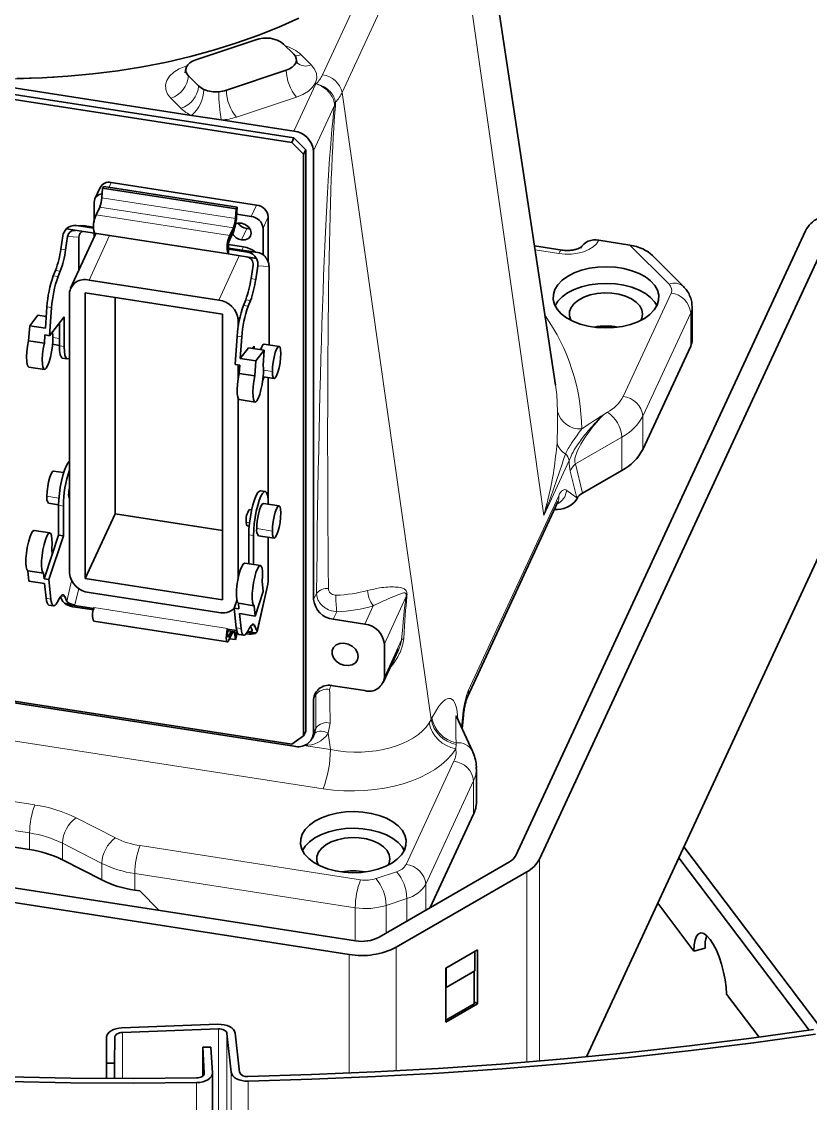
# Paper-space layout 'Blatt1' of a CAD drawing. Header units: millimetres. Extents: x 0 to 1189, y 0 to 841.
# Drawn here: x 943.5 to 982.3, y 359.8 to 412.9 of the extents above; entities that cross this region are included whole.
import ezdxf

# ---------------------------------------------------------------- set-up
doc = ezdxf.new("R2010")
doc.units = ezdxf.units.MM
doc.layers.add('BESCHRIFTUNG', color=5, linetype='Continuous')
doc.dimstyles.new('SLDDIMSTYLE0', dxfattribs={"dimtxt": 0.18, "dimasz": 0.7, "dimexe": 0, "dimexo": 0.0625, "dimgap": 0, "dimtad": 0, "dimtih": 1, "dimtoh": 1, "dimdec": 0, "dimrnd": 1e-09, "dimzin": 0, "dimdsep": 46, "dimtxsty": 'Standard', "dimblk1": 'DOT', "dimblk2": 'DOT', "dimsah": 1, "dimcen": 0.09, "dimadec": 0, "dimazin": 0, "dimtfac": 0.7, "dimtdec": 0, "dimtofl": 0, "dimtmove": 0, "dimatfit": 3, "dimldrblk": 'DOT', "dimfxl": 1, "dimfrac": 2, "dimtolj": 1, "dimtzin": 0, "dimarcsym": 0})

# ---------------------------------------------------------------- blocks, each defined once
blk = doc.blocks.new('_Dot')
at = {"color": 0, "linetype": 'ByBlock', "lineweight": -2}
blk.add_line((-0.5, 0), (-1, 0), dxfattribs=at)
at = {"color": 0, "linetype": 'ByBlock', "const_width": 0.5}
blk.add_lwpolyline([(-0.25, 0, 1), (0.25, 0, 1)], format="xyb", close=True, dxfattribs=at)

psp = doc.layouts.new('Blatt1')

# ---------------------------------------------------------------- linework, layer by layer
at = {"color": 7, "linetype": 'Continuous', "lineweight": 35}
for p, q in [((969.795, 395.042), (965.433, 423.941)), ((952.107, 411.032), (955.051, 412.013)), ((956.417, 411.802), (956.917, 411.302)), ((938.777, 410.325), (951.897, 408.296)), ((956.551, 410.513), (953.607, 409.532)), ((956.931, 407.19), (939.738, 409.85)), ((952.241, 409.743), (951.741, 410.243)), ((956.828, 406.967), (939.634, 409.627)), ((951.897, 408.296), (953.358, 408.07)), ((953.358, 408.07), (956.931, 407.517)), ((956.828, 406.967), (956.931, 407.19)), ((956.931, 407.19), (957.511, 406.611)), ((957.407, 406.388), (956.828, 406.967)), ((957.511, 406.611), (957.407, 406.388)), ((957.511, 378.032), (957.511, 406.611)), ((957.407, 377.809), (957.407, 406.388)), ((957.897, 406.551), (957.897, 384.504)), ((955.089, 403.888), (947.941, 404.994)), ((947.397, 404.757), (947.138, 404.199)), ((947.483, 404.25), (947.517, 404.725)), ((947.517, 404.725), (947.577, 404.804)), ((954.085, 403.709), (947.517, 404.725)), ((954.145, 403.788), (947.577, 404.804)), ((947.103, 404.036), (947.103, 403.038)), ((947.204, 403.407), (947.383, 403.793)), ((954.051, 403.234), (954.085, 403.709)), ((954.085, 403.709), (954.145, 403.788)), ((954.145, 403.788), (954.111, 403.313)), ((954.83, 403.331), (954.12, 403.441)), ((946.681, 402.862), (946.173, 402.89)), ((947.075, 402.754), (946.229, 402.884)), ((946.681, 402.862), (946.738, 402.857)), ((947.077, 402.804), (946.738, 402.857)), ((955.669, 401.073), (955.669, 403.309)), ((945.468, 401.724), (945.566, 402.38)), ((945.798, 402.345), (945.699, 401.688)), ((947.121, 402.504), (945.73, 402.719)), ((947.162, 402.43), (945.945, 399.809)), ((946.354, 400.69), (946.354, 402.314)), ((947.103, 402.506), (947.103, 402.303)), ((947.121, 402.504), (947.121, 402.505)), ((947.128, 402.503), (947.121, 402.504)), ((947.127, 402.503), (953.689, 401.488)), ((953.772, 402.391), (953.951, 402.777)), ((953.951, 402.581), (953.772, 402.195)), ((954.761, 402.736), (954.606, 402.738)), ((955.41, 401.451), (955.41, 402.751)), ((982.083, 402.622), (967.839, 371.933)), ((983.242, 402.443), (968.998, 371.754)), ((954.444, 401.839), (953.712, 401.952)), ((970.111, 401.679), (968.762, 401.888)), ((971.918, 402.161), (973.45, 401.924)), ((953.689, 401.489), (953.725, 401.725)), ((953.689, 401.488), (953.689, 401.489)), ((953.689, 401.488), (955.08, 401.272)), ((955.161, 401.554), (953.708, 401.778)), ((953.725, 401.725), (953.733, 401.724)), ((953.725, 401.725), (954.652, 401.581)), ((955.086, 401.272), (955.08, 401.272)), ((976.081, 399.89), (974.565, 401.406)), ((954.818, 400.277), (954.916, 400.934)), ((955.05, 400.241), (955.148, 400.898)), ((955.704, 400.868), (955.704, 397.051)), ((945.097, 400.409), (945.207, 400.679)), ((945.439, 400.644), (945.329, 400.373)), ((953.228, 399.218), (946.853, 400.205)), ((945.887, 399.537), (945.887, 385.819)), ((946.659, 399.581), (953.421, 398.535)), ((946.659, 385.537), (946.659, 399.581)), ((948.135, 399.353), (948.135, 388.715)), ((954.447, 398.963), (954.557, 399.233)), ((954.679, 398.927), (954.789, 399.197)), ((944.707, 397.836), (944.783, 398.891)), ((945.015, 398.855), (944.916, 397.471)), ((976.508, 397.261), (976.508, 398.894)), ((943.935, 397.956), (944.335, 398.48)), ((944.749, 398.415), (944.335, 398.48)), ((944.916, 397.471), (945.63, 398.406)), ((945.398, 396.972), (945.398, 398.103)), ((945.63, 398.406), (945.63, 396.936)), ((953.421, 398.535), (953.421, 384.491)), ((954.194, 397.965), (954.194, 398.252)), ((943.882, 397.22), (943.935, 397.956)), ((944.707, 397.836), (943.935, 397.956)), ((945.057, 397.656), (945.055, 397.625)), ((944.655, 397.101), (943.882, 397.22)), ((944.655, 397.101), (944.684, 397.507)), ((944.684, 397.507), (944.916, 397.471)), ((945.058, 397.052), (945.398, 396.999)), ((954.034, 396.061), (954.133, 397.444)), ((954.289, 396.354), (954.365, 397.409)), ((956.199, 396.948), (955.464, 397.061)), ((955.704, 397.051), (955.704, 397.024)), ((954.289, 396.354), (954.689, 396.878)), ((954.689, 396.878), (955.462, 396.758)), ((954.98, 396.96), (954.893, 396.846)), ((954.98, 396.833), (954.98, 396.96)), ((955.062, 396.235), (955.462, 396.758)), ((955.462, 396.758), (955.409, 396.023)), ((974.085, 391.888), (976.44, 396.962)), ((945.546, 396.369), (945.778, 396.334)), ((954.266, 396.025), (954.034, 396.061)), ((954.194, 395.391), (954.194, 396.036)), ((954.237, 395.619), (954.266, 396.025)), ((954.289, 396.354), (955.062, 396.235)), ((955.009, 395.499), (955.062, 396.235)), ((943.889, 395.934), (944.661, 395.815)), ((954.237, 395.619), (955.009, 395.499)), ((955.413, 395.45), (955.954, 395.367)), ((955.669, 389.191), (955.669, 395.411)), ((954.194, 385.59), (954.194, 394.376)), ((954.243, 394.332), (955.016, 394.213)), ((945.604, 390.748), (945.11, 390.824)), ((973.049, 390.853), (971.118, 389.738)), ((955.518, 389.821), (955.286, 389.857)), ((944.865, 389.243), (945.359, 389.167)), ((945.359, 389.139), (945.359, 387.67)), ((945.591, 389.104), (945.591, 387.634)), ((956.199, 389.109), (955.426, 389.229)), ((955.666, 389.191), (955.666, 389.219)), ((965.463, 379.73), (969.907, 389.306)), ((970.852, 389.48), (970.821, 389.425)), ((946.659, 385.537), (948.135, 388.715)), ((948.135, 388.715), (953.421, 387.897)), ((954.853, 388.912), (954.746, 388.929)), ((954.624, 388.138), (954.73, 388.122)), ((944.929, 387.783), (944.156, 387.903)), ((945.591, 387.634), (944.877, 385.492)), ((945.359, 387.67), (945.045, 386.727)), ((945.359, 387.67), (945.591, 387.634)), ((954.709, 386.27), (954.709, 387.693)), ((954.941, 387.657), (954.941, 386.234)), ((955.181, 387.647), (955.954, 387.528)), ((955.666, 385.402), (955.666, 387.572)), ((955.669, 385.835), (955.669, 387.572)), ((971.312, 362.043), (983.242, 387.745)), ((945.045, 386.727), (945.016, 387.008)), ((944.645, 385.528), (945.045, 386.727)), ((944.616, 385.808), (943.843, 385.928)), ((943.843, 385.928), (943.896, 385.42)), ((955.283, 386.181), (954.511, 386.301)), ((944.669, 385.3), (943.896, 385.42)), ((944.616, 385.808), (944.645, 385.528)), ((944.645, 385.528), (944.877, 385.492)), ((944.877, 385.492), (944.976, 384.536)), ((953.421, 384.491), (946.659, 385.537)), ((955.423, 384.898), (955.371, 385.406)), ((955.666, 385.402), (955.645, 385.273)), ((955.666, 385.786), (955.669, 385.835)), ((944.669, 385.3), (944.744, 384.572)), ((946.853, 384.854), (953.228, 383.867)), ((955.023, 383.699), (955.423, 384.898)), ((955.115, 382.931), (955.651, 385.272)), ((945.29, 384.371), (945.4, 384.573)), ((945.446, 384.649), (945.528, 384.457)), ((945.661, 384.653), (945.759, 384.421)), ((945.697, 384.314), (945.691, 384.288)), ((947.082, 384.073), (945.691, 384.288)), ((946.161, 384.242), (945.697, 384.314)), ((953.995, 384.081), (954.123, 384.464)), ((954.198, 384.326), (954.971, 384.206)), ((954.198, 384.326), (954.227, 384.045)), ((944.88, 384.238), (945.112, 384.203)), ((947.068, 383.997), (946.19, 384.133)), ((947.091, 384.111), (947.082, 384.073)), ((947.082, 384.073), (947.082, 384.072)), ((954.227, 384.045), (953.995, 384.081)), ((954.095, 383.126), (953.995, 384.081)), ((954.251, 383.818), (954.326, 383.09)), ((954.251, 383.818), (955.023, 383.699)), ((954.971, 384.206), (955.023, 383.699)), ((918.577, 383.325), (956.828, 377.409)), ((956.931, 377.305), (918.681, 383.222)), ((947.089, 383.441), (953.657, 382.425)), ((954.878, 383.011), (954.796, 383.202)), ((955.011, 383.207), (955.11, 382.975)), ((958.863, 383.538), (960.409, 383.299)), ((953.659, 383.095), (953.65, 383.057)), ((953.65, 383.057), (954.116, 382.985)), ((953.65, 383.057), (953.651, 383.056)), ((953.651, 383.056), (953.686, 382.973)), ((953.686, 382.973), (954.139, 382.903)), ((953.845, 382.949), (953.733, 382.707)), ((953.733, 382.511), (953.913, 382.898)), ((954.013, 382.871), (954.047, 382.543)), ((954.047, 382.543), (954.107, 382.723)), ((954.107, 382.723), (954.087, 382.911)), ((954.231, 382.792), (954.462, 382.756)), ((954.583, 382.834), (954.613, 382.83)), ((954.63, 382.906), (955.041, 382.842)), ((954.641, 382.925), (954.75, 383.127)), ((955.047, 382.867), (954.643, 382.93)), ((955.041, 382.842), (955.047, 382.867)), ((953.768, 382.586), (954.047, 382.543)), ((961.375, 382.333), (961.375, 380.7)), ((961.316, 380.429), (962.072, 382.057)), ((960.409, 380.033), (958.863, 380.272)), ((957.897, 379.605), (957.897, 377.972)), ((965.706, 377.064), (964.915, 378.77)), ((965.198, 378.159), (965.266, 378.837)), ((957.407, 377.809), (957.511, 378.032)), ((957.839, 377.701), (957.942, 377.924)), ((956.828, 377.409), (957.407, 377.809)), ((965.902, 374.562), (965.902, 376.195)), ((959.955, 367.741), (912.887, 375.022)), ((959.645, 367.072), (912.577, 374.353)), ((928.368, 374.632), (943.931, 372.225)), ((963.635, 369.375), (965.765, 373.964)), ((982.849, 363.436), (976.097, 372.352)), ((945.55, 371.722), (947.483, 370.733)), ((967.528, 371.623), (961.115, 367.92)), ((982.259, 363.35), (975.849, 371.816)), ((961.963, 367.43), (968.377, 371.133)), ((949.101, 370.23), (949.348, 370.192)), ((949.348, 370.192), (950.306, 369.234)), ((974.815, 369.588), (976.593, 367.239)), ((965.948, 367.297), (964.392, 366.399)), ((965.948, 364.652), (965.948, 367.297)), ((977.143, 367.378), (976.593, 367.239)), ((965.832, 366.267), (965.832, 367.23)), ((964.392, 366.399), (964.392, 363.754)), ((964.417, 365.45), (964.417, 366.414)), ((964.417, 365.45), (965.832, 366.267)), ((965.798, 364.653), (965.798, 366.248)), ((964.392, 365.465), (964.417, 365.45)), ((978.195, 365.124), (979.798, 363.008)), ((964.392, 363.841), (965.798, 364.653)), ((964.392, 363.754), (965.948, 364.652)), ((965.798, 364.738), (965.948, 364.652)), ((953.186, 363.643), (948.469, 363.469)), ((947.719, 363.011), (947.706, 361.725)), ((948.119, 363.009), (948.106, 361.724)), ((953.211, 363.412), (948.494, 363.239)), ((953.847, 361.282), (953.636, 363.196)), ((954.247, 361.297), (954.035, 363.211)), ((952.45, 362.512), (952.85, 362.519)), ((952.45, 362.512), (952.519, 361.243)), ((952.45, 361.107), (952.45, 362.512)), ((952.85, 362.519), (952.919, 361.251)), ((948.106, 361.724), (947.706, 361.725)), ((947.706, 360.983), (947.706, 361.725)), ((948.106, 360.982), (948.106, 361.724)), ((952.919, 325.537), (952.919, 361.236))]:
    psp.add_line(p, q, dxfattribs=at)
at = {"color": 8, "linetype": 'Continuous', "lineweight": 18}
for p, q in [((964.729, 420.191), (969.211, 388.642)), ((962.951, 417.297), (959.296, 409.423)), ((958.337, 410.288), (960.575, 415.109)), ((957.283, 411.274), (957.783, 410.774)), ((951.607, 410.715), (951.672, 410.737)), ((951.641, 410.682), (951.607, 410.715)), ((956.931, 407.517), (958.013, 409.848)), ((959.296, 409.423), (963.672, 378.615)), ((951.375, 408.638), (950.875, 409.138)), ((957.051, 409.197), (954.107, 408.215)), ((958.914, 408.742), (957.897, 406.551)), ((947.941, 404.994), (947.835, 404.764)), ((954.051, 403.234), (947.483, 404.25)), ((953.772, 402.391), (947.204, 403.407)), ((953.951, 402.777), (947.383, 403.793)), ((955.089, 403.888), (954.83, 403.331)), ((946.229, 402.884), (946.738, 402.857)), ((955.669, 403.309), (955.41, 402.751)), ((946.354, 402.314), (945.798, 402.345)), ((947.866, 402.389), (946.853, 400.205)), ((954.347, 402.181), (954.606, 402.738)), ((954.444, 401.839), (954.368, 401.676)), ((975.374, 400), (973.45, 401.924)), ((945.699, 401.688), (945.468, 401.724)), ((954.241, 401.402), (953.228, 399.218)), ((953.733, 401.724), (953.731, 401.725)), ((955.161, 401.554), (954.652, 401.581)), ((969.958, 401.507), (968.792, 401.688)), ((955.704, 400.868), (955.148, 400.898)), ((945.329, 400.373), (945.097, 400.409)), ((945.439, 400.644), (945.207, 400.679)), ((955.05, 400.241), (954.818, 400.277)), ((954.789, 399.197), (954.557, 399.233)), ((973.119, 394.487), (975.474, 399.562)), ((945.015, 398.855), (944.783, 398.891)), ((954.679, 398.927), (954.447, 398.963)), ((976.44, 398.596), (974.085, 393.521)), ((976.44, 396.962), (976.44, 398.596)), ((954.293, 398.468), (954.194, 398.252)), ((945.398, 397.331), (945.073, 397.381)), ((954.365, 397.409), (954.133, 397.444)), ((945.63, 396.936), (945.398, 396.972)), ((955.428, 395.779), (955.869, 395.711)), ((972.166, 393.609), (972.342, 393.711)), ((974.085, 393.521), (974.085, 391.888)), ((973.049, 392.486), (970.771, 391.171)), ((973.049, 390.853), (973.049, 392.486)), ((970.463, 391.339), (969.211, 388.642)), ((970.771, 391.171), (971.118, 389.738)), ((970.835, 389.51), (970.519, 390.811)), ((945.374, 389.496), (944.78, 389.588)), ((945.887, 389.656), (945.85, 389.661)), ((965.504, 380.028), (969.949, 389.603)), ((970.341, 389.873), (970.835, 389.51)), ((945.359, 389.139), (945.591, 389.104)), ((954.582, 388.311), (954.747, 388.285)), ((955.096, 387.992), (955.869, 387.872)), ((954.709, 387.693), (954.941, 387.657)), ((945.759, 384.421), (945.991, 385.433)), ((955.11, 382.975), (955.666, 385.402)), ((955.669, 385.835), (955.666, 385.829)), ((946.161, 384.242), (946.346, 385.053)), ((957.897, 384.504), (958.041, 384.814)), ((944.744, 384.572), (944.976, 384.536)), ((945.472, 384.682), (945.661, 384.653)), ((962.438, 384.624), (961.375, 382.333)), ((947.091, 384.111), (953.659, 383.095)), ((959.035, 383.908), (958.863, 383.538)), ((960.409, 383.299), (960.828, 384.202)), ((954.823, 383.236), (955.011, 383.207)), ((953.669, 382.717), (953.733, 382.707)), ((953.908, 382.887), (954.013, 382.871)), ((954.095, 383.126), (954.326, 383.09)), ((961.375, 380.7), (962.225, 382.533)), ((958.361, 375.212), (917.045, 381.603)), ((958.007, 379.841), (957.897, 379.605)), ((958.007, 379.841), (958.036, 379.978)), ((958.711, 378.444), (958.609, 377.941)), ((963.578, 378.449), (963.672, 378.615)), ((963.672, 378.615), (963.715, 378.699)), ((964.971, 378.804), (964.983, 378.624)), ((965.171, 378.218), (965.237, 378.878)), ((957.897, 377.972), (958.002, 378.198)), ((958.723, 377.136), (958.609, 377.941)), ((957.411, 377.339), (958.723, 377.136)), ((964.907, 377.394), (964.888, 377.177)), ((964.907, 377.472), (964.907, 377.394)), ((928.627, 376.823), (944.19, 374.416)), ((962.444, 371.489), (964.799, 376.564)), ((943.931, 373.041), (928.368, 375.449)), ((965.765, 375.598), (963.41, 370.523)), ((965.765, 373.964), (965.765, 375.598)), ((946.213, 373.787), (948.146, 372.798)), ((943.931, 372.225), (943.931, 373.041)), ((947.483, 371.549), (945.55, 372.539)), ((945.55, 372.539), (945.55, 371.722)), ((949.36, 372.42), (960.205, 370.743)), ((947.483, 370.733), (947.483, 371.549)), ((968.998, 371.754), (968.998, 361.836)), ((959.946, 369.369), (949.101, 371.046)), ((949.101, 371.046), (949.101, 370.23)), ((960.964, 370.801), (961.978, 371.139)), ((968.377, 371.133), (968.377, 361.784)), ((963.41, 370.523), (963.41, 369.245)), ((959.946, 367.742), (959.946, 369.369)), ((962.478, 369.822), (961.464, 369.484)), ((961.464, 369.484), (961.464, 368.122)), ((962.478, 368.707), (962.478, 369.822)), ((961.963, 367.43), (961.963, 361.353)), ((959.645, 367.072), (959.645, 361.241)), ((948.119, 360.982), (948.119, 363.009)), ((948.494, 360.981), (948.494, 363.239)), ((953.211, 327.713), (953.211, 363.412)), ((953.636, 327.497), (953.636, 363.196)), ((952.519, 361.229), (952.519, 361.243)), ((953.847, 325.583), (953.847, 361.282)), ((952.139, 325.075), (952.139, 360.775)), ((954.676, 325.151), (954.676, 360.85))]:
    psp.add_line(p, q, dxfattribs=at)
at = {"color": 7, "linetype": 'Continuous', "lineweight": 35, "flags": 128}
for points in [[(943.298, 410.109), (944.553, 410.143), (945.803, 410.217), (947.043, 410.332), (948.271, 410.487), (949.481, 410.681), (950.671, 410.914), (951.837, 411.185), (952.974, 411.494), (954.079, 411.839), (955.149, 412.219), (956.181, 412.633), (957.17, 413.08)], [(952.107, 411.032), (951.947, 410.966), (951.813, 410.883), (951.71, 410.787), (951.641, 410.681), (951.609, 410.569), (951.615, 410.456), (951.66, 410.346), (951.741, 410.243)], [(956.551, 410.513), (956.711, 410.579), (956.845, 410.662), (956.948, 410.758), (957.017, 410.864), (957.049, 410.975), (957.043, 411.089), (956.998, 411.199), (956.917, 411.302)], [(954.064, 402.963), (954.163, 402.995), (954.347, 402.997)], [(954.347, 402.997), (954.532, 402.938), (954.689, 402.825), (954.794, 402.676), (954.83, 402.514), (954.794, 402.364), (954.689, 402.247), (954.532, 402.183), (954.347, 402.181)], [(947.196, 402.493), (947.177, 402.459), (947.162, 402.43)], [(974.784, 398.968), (974.639, 398.735), (974.43, 398.518), (974.161, 398.325), (973.841, 398.159), (973.479, 398.027), (973.083, 397.93), (972.665, 397.873), (972.237, 397.856), (971.81, 397.88), (971.395, 397.944), (971.004, 398.046), (970.648, 398.185), (970.336, 398.355), (970.077, 398.553), (969.878, 398.773), (969.744, 399.008), (969.679, 399.253), (969.685, 399.501), (969.761, 399.745), (969.906, 399.978), (970.116, 400.195), (970.384, 400.388), (970.704, 400.554), (971.067, 400.686), (971.463, 400.783), (971.88, 400.84), (972.309, 400.857), (972.736, 400.833), (973.151, 400.769), (973.542, 400.667), (973.898, 400.528), (974.21, 400.358), (974.469, 400.16), (974.668, 399.94), (974.802, 399.705), (974.867, 399.46), (974.861, 399.212), (974.784, 398.968)], [(974.775, 398.948), (974.668, 399.124), (974.469, 399.343), (974.21, 399.541), (973.898, 399.712), (973.542, 399.85), (973.151, 399.953), (972.736, 400.017), (972.309, 400.041), (971.88, 400.024), (971.463, 399.966), (971.067, 399.87), (970.704, 399.737), (970.384, 399.572), (970.116, 399.378), (969.906, 399.162), (969.771, 398.948)], [(973.991, 398.23), (974.033, 398.322), (974.073, 398.531), (974.039, 398.741), (973.933, 398.942), (973.759, 399.126), (973.524, 399.287), (973.238, 399.417), (972.912, 399.511), (972.56, 399.566), (972.197, 399.578), (971.836, 399.548), (971.494, 399.477), (971.183, 399.367), (970.917, 399.223), (970.706, 399.052), (970.56, 398.859), (970.484, 398.654), (970.481, 398.444), (970.551, 398.237), (970.555, 398.23)], [(945.055, 397.625), (945.072, 397.443), (945.069, 397.213), (945.048, 396.951), (945.008, 396.678), (944.954, 396.415), (944.889, 396.181), (944.818, 395.995), (944.747, 395.87), (944.682, 395.816), (944.626, 395.837), (944.585, 395.932), (944.561, 396.093), (944.556, 396.308), (944.571, 396.561), (944.605, 396.832), (944.655, 397.101)], [(943.889, 395.934), (943.853, 395.957), (943.812, 396.051), (943.788, 396.212), (943.784, 396.427), (943.799, 396.68), (943.832, 396.951), (943.882, 397.22)], [(955.464, 397.061), (955.464, 397.061), (955.406, 397.03), (955.342, 396.924), (955.288, 396.785)], [(945.546, 396.369), (945.534, 396.372), (945.477, 396.43), (945.434, 396.554), (945.407, 396.737), (945.398, 396.972)], [(945.63, 396.936), (945.639, 396.702), (945.666, 396.518), (945.709, 396.394), (945.766, 396.337), (945.835, 396.348), (945.887, 396.396)], [(955.869, 395.711), (955.879, 395.935), (955.909, 396.18), (955.955, 396.423), (956.012, 396.641), (956.076, 396.81), (956.14, 396.916), (956.198, 396.948), (956.244, 396.902), (956.273, 396.783), (956.283, 396.603)], [(956.283, 396.603), (956.273, 396.38), (956.244, 396.134), (956.198, 395.891), (956.14, 395.674), (956.076, 395.504), (956.012, 395.398), (955.955, 395.367), (955.909, 395.412), (955.879, 395.531), (955.869, 395.711)], [(955.409, 396.023), (955.426, 395.841), (955.424, 395.611), (955.402, 395.349), (955.363, 395.077), (955.308, 394.813), (955.244, 394.58), (955.173, 394.393), (955.102, 394.268), (955.036, 394.214), (954.981, 394.235), (954.939, 394.33), (954.916, 394.491), (954.911, 394.706), (954.926, 394.959), (954.96, 395.23), (955.009, 395.499)], [(954.243, 394.332), (954.208, 394.355), (954.167, 394.45), (954.143, 394.611), (954.138, 394.826), (954.153, 395.079), (954.187, 395.35), (954.237, 395.619)], [(955.46, 395.443), (955.423, 395.33), (955.387, 395.234)], [(945.887, 391.293), (945.879, 391.289), (945.802, 391.208), (945.722, 391.063), (945.641, 390.861), (945.564, 390.611), (945.496, 390.327), (945.438, 390.023), (945.395, 389.713), (945.368, 389.413), (945.359, 389.139)], [(945.11, 390.824), (945.109, 390.824), (945.051, 390.793), (944.987, 390.687), (944.923, 390.517), (944.866, 390.3), (944.82, 390.057), (944.79, 389.811), (944.78, 389.588)], [(945.887, 389.491), (945.88, 389.496), (945.858, 389.553), (945.85, 389.661)], [(954.709, 387.693), (954.718, 387.967), (954.745, 388.266), (954.788, 388.576), (954.846, 388.881), (954.914, 389.165), (954.991, 389.415), (955.072, 389.617), (955.152, 389.762), (955.229, 389.842), (955.286, 389.857)], [(955.666, 389.219), (955.657, 389.453), (955.63, 389.637), (955.587, 389.761), (955.529, 389.818), (955.461, 389.807), (955.384, 389.726), (955.303, 389.581), (955.223, 389.379), (955.146, 389.129), (955.078, 388.845), (955.02, 388.54), (954.977, 388.231), (954.95, 387.931), (954.941, 387.657)], [(955.426, 389.229), (955.425, 389.229), (955.367, 389.197), (955.303, 389.091), (955.24, 388.921), (955.182, 388.704), (955.136, 388.461), (955.107, 388.216), (955.096, 387.992)], [(956.283, 388.765), (956.273, 388.945), (956.244, 389.063), (956.198, 389.109), (956.14, 389.078), (956.076, 388.972), (956.012, 388.802), (955.955, 388.585), (955.909, 388.341), (955.879, 388.096), (955.869, 387.872)], [(955.869, 387.872), (955.879, 387.692), (955.909, 387.574), (955.955, 387.528), (956.012, 387.559), (956.076, 387.665), (956.14, 387.835), (956.198, 388.052), (956.244, 388.295), (956.273, 388.541), (956.283, 388.765)], [(954.582, 388.311), (954.59, 388.203), (954.612, 388.145), (954.624, 388.138)], [(944.156, 387.903), (944.142, 387.903), (944.077, 387.857), (944.007, 387.739), (943.936, 387.559), (943.87, 387.329), (943.815, 387.068), (943.773, 386.795), (943.749, 386.532), (943.745, 386.297), (943.76, 386.11), (943.794, 385.983), (943.843, 385.928)], [(945.016, 387.008), (945.033, 387.264), (945.031, 387.484), (945.009, 387.651), (944.969, 387.754), (944.915, 387.783), (944.85, 387.737), (944.78, 387.62), (944.709, 387.439), (944.643, 387.21), (944.587, 386.949), (944.546, 386.676), (944.522, 386.412), (944.518, 386.178), (944.533, 385.99), (944.566, 385.864), (944.616, 385.808)], [(954.511, 386.301), (954.497, 386.301), (954.432, 386.255), (954.362, 386.137), (954.291, 385.957), (954.225, 385.728), (954.169, 385.466), (954.128, 385.194), (954.104, 384.93), (954.1, 384.695), (954.115, 384.508), (954.148, 384.381), (954.198, 384.326)], [(955.371, 385.406), (955.388, 385.662), (955.385, 385.882), (955.364, 386.05), (955.324, 386.152), (955.27, 386.181), (955.205, 386.136), (955.134, 386.018), (955.063, 385.837), (954.998, 385.608), (954.942, 385.347), (954.901, 385.074), (954.877, 384.81), (954.872, 384.576), (954.887, 384.388), (954.921, 384.262), (954.971, 384.206)], [(944.744, 384.572), (944.763, 384.448), (944.788, 384.351), (944.821, 384.283), (944.86, 384.245), (944.88, 384.238)], [(944.976, 384.536), (944.994, 384.412), (945.02, 384.315), (945.053, 384.247), (945.092, 384.209), (945.136, 384.203), (945.185, 384.229), (945.236, 384.285), (945.29, 384.371)], [(945.4, 384.573), (945.438, 384.637), (945.476, 384.687), (945.512, 384.721), (945.547, 384.739), (945.58, 384.741), (945.61, 384.728), (945.637, 384.698), (945.661, 384.653)], [(954.75, 383.127), (954.789, 383.191), (954.826, 383.24), (954.863, 383.274), (954.897, 383.293), (954.93, 383.295), (954.96, 383.282), (954.987, 383.252), (955.011, 383.207)], [(953.651, 383.056), (953.624, 382.907), (953.608, 382.758), (953.604, 382.625), (953.611, 382.519), (953.63, 382.45), (953.659, 382.425), (953.694, 382.446), (953.733, 382.511)], [(953.733, 382.707), (953.712, 382.673), (953.693, 382.663), (953.679, 382.678), (953.669, 382.718), (953.666, 382.777), (953.669, 382.851), (953.679, 382.932), (953.687, 382.973)], [(953.913, 382.898), (953.929, 382.93), (953.933, 382.935)], [(954.003, 382.924), (954.007, 382.909), (954.013, 382.871)], [(954.231, 382.792), (954.21, 382.799), (954.171, 382.837), (954.138, 382.905), (954.113, 383.002), (954.095, 383.126)], [(954.326, 383.09), (954.345, 382.966), (954.37, 382.869), (954.403, 382.801), (954.442, 382.763), (954.486, 382.757), (954.535, 382.782), (954.587, 382.839), (954.641, 382.925)], [(954.878, 383.011), (954.882, 382.988), (954.872, 382.967), (954.849, 382.95), (954.814, 382.938), (954.768, 382.93), (954.713, 382.928), (954.65, 382.931), (954.644, 382.932)], [(955.047, 382.867), (955.068, 382.877), (955.085, 382.888), (955.098, 382.9), (955.108, 382.914), (955.114, 382.928), (955.116, 382.943), (955.115, 382.959), (955.11, 382.975)], [(960.085, 381.716), (960.05, 381.546), (959.95, 381.404), (959.794, 381.307), (959.6, 381.265), (959.39, 381.283), (959.185, 381.359), (959.008, 381.484), (958.878, 381.645), (958.81, 381.824), (958.81, 382.003), (958.878, 382.161), (959.008, 382.282), (959.185, 382.353), (959.39, 382.365), (959.6, 382.318), (959.794, 382.216), (959.95, 382.071), (960.05, 381.898), (960.085, 381.716)], [(962.361, 372.202), (962.216, 371.969), (962.006, 371.753), (961.738, 371.559), (961.418, 371.394), (961.055, 371.261), (960.66, 371.165), (960.242, 371.107), (959.814, 371.09), (959.386, 371.114), (958.972, 371.178), (958.581, 371.281), (958.224, 371.419), (957.913, 371.59), (957.654, 371.787), (957.454, 372.007), (957.321, 372.242), (957.256, 372.488), (957.262, 372.735), (957.338, 372.979), (957.483, 373.213), (957.693, 373.429), (957.961, 373.623), (958.281, 373.788), (958.644, 373.921), (959.039, 374.017), (959.457, 374.075), (959.885, 374.092), (960.313, 374.068), (960.728, 374.004), (961.118, 373.901), (961.475, 373.763), (961.786, 373.592), (962.046, 373.394), (962.245, 373.175), (962.379, 372.939), (962.443, 372.694), (962.437, 372.446), (962.361, 372.202)], [(962.351, 372.183), (962.245, 372.358), (962.046, 372.578), (961.786, 372.776), (961.475, 372.946), (961.118, 373.084), (960.728, 373.187), (960.313, 373.251), (959.885, 373.275), (959.457, 373.258), (959.039, 373.201), (958.644, 373.104), (958.281, 372.971), (957.961, 372.806), (957.693, 372.612), (957.483, 372.396), (957.348, 372.183)], [(961.568, 371.464), (961.61, 371.557), (961.649, 371.766), (961.616, 371.975), (961.51, 372.176), (961.336, 372.361), (961.101, 372.521), (960.815, 372.651), (960.489, 372.746), (960.137, 372.8), (959.774, 372.813), (959.413, 372.782), (959.07, 372.711), (958.76, 372.601), (958.494, 372.458), (958.283, 372.286), (958.137, 372.094), (958.06, 371.888), (958.057, 371.678), (958.128, 371.472), (958.132, 371.464)], [(978.195, 365.124), (978.18, 365.462), (978.134, 365.829), (978.06, 366.209), (977.961, 366.588), (977.839, 366.952), (977.701, 367.285), (977.551, 367.577), (977.394, 367.815), (977.238, 367.99), (977.088, 368.095), (976.949, 368.127), (976.828, 368.084), (976.728, 367.968), (976.654, 367.784), (976.609, 367.538), (976.593, 367.239)], [(894.9, 367.253), (897.749, 366.556), (900.626, 365.897), (903.527, 365.277), (906.453, 364.695), (909.401, 364.152), (912.37, 363.648), (915.359, 363.185), (918.365, 362.761), (921.387, 362.377), (924.424, 362.033), (927.473, 361.73), (930.534, 361.467), (933.605, 361.245), (936.683, 361.064), (939.768, 360.924), (942.858, 360.825), (945.951, 360.767), (949.045, 360.75), (952.139, 360.775)], [(895.061, 367.465), (897.901, 366.77), (900.769, 366.113), (903.662, 365.494), (906.579, 364.914), (909.519, 364.373), (912.479, 363.871), (915.458, 363.408), (918.455, 362.986), (921.468, 362.603), (924.496, 362.26), (927.537, 361.958), (930.588, 361.696), (933.65, 361.475), (936.719, 361.294), (939.795, 361.154), (942.875, 361.056), (945.959, 360.998), (949.044, 360.981), (952.129, 361.005)], [(953.186, 363.643), (953.343, 363.639), (953.495, 363.619), (953.638, 363.581), (953.765, 363.528), (953.872, 363.462), (953.955, 363.385), (954.01, 363.3), (954.035, 363.211)], [(947.719, 363.011), (947.734, 363.097), (947.777, 363.18), (947.845, 363.257), (947.938, 363.325), (948.05, 363.382), (948.179, 363.426), (948.321, 363.455), (948.469, 363.469)], [(948.119, 363.009), (948.127, 363.053), (948.148, 363.094), (948.182, 363.132), (948.229, 363.167), (948.285, 363.195), (948.349, 363.217), (948.42, 363.232), (948.494, 363.239)], [(953.211, 363.412), (953.29, 363.411), (953.366, 363.4), (953.437, 363.381), (953.501, 363.355), (953.555, 363.322), (953.596, 363.283), (953.623, 363.241), (953.636, 363.196)], [(954.661, 361.08), (957.785, 361.169), (960.904, 361.299), (964.018, 361.472), (967.123, 361.686), (970.22, 361.942), (973.304, 362.24), (976.377, 362.579), (979.434, 362.96), (982.475, 363.381)], [(954.676, 360.85), (957.809, 360.938), (960.938, 361.069), (964.061, 361.242), (967.176, 361.457), (970.281, 361.714), (973.375, 362.012), (976.456, 362.353), (979.523, 362.734), (982.573, 363.157)], [(952.129, 361.005), (952.207, 361.011), (952.282, 361.025), (952.35, 361.048), (952.41, 361.078), (952.458, 361.114), (952.493, 361.154), (952.514, 361.198), (952.519, 361.243)], [(952.139, 360.775), (952.295, 360.786), (952.445, 360.814), (952.582, 360.859), (952.7, 360.919), (952.797, 360.991), (952.867, 361.072), (952.908, 361.16), (952.919, 361.251)], [(953.847, 361.282), (953.872, 361.194), (953.925, 361.11), (954.005, 361.034), (954.109, 360.969), (954.233, 360.916), (954.372, 360.877), (954.522, 360.855), (954.676, 360.85)]]:
    psp.add_lwpolyline(points, dxfattribs=at)
at = {"color": 8, "linetype": 'Continuous', "lineweight": 18, "flags": 128}
for points in [[(956.982, 411.224), (957.114, 411.233), (957.283, 411.274)], [(950.875, 409.138), (950.713, 409.344), (950.624, 409.564), (950.611, 409.791), (950.675, 410.014), (950.813, 410.226), (951.02, 410.418), (951.288, 410.583), (951.607, 410.715)], [(957.783, 410.774), (957.945, 410.568), (958.034, 410.347), (958.047, 410.121), (957.983, 409.898), (957.845, 409.686), (957.638, 409.494), (957.37, 409.329), (957.051, 409.197)], [(971.918, 402.161), (971.807, 401.991), (971.642, 401.837), (971.427, 401.705), (971.172, 401.6), (970.887, 401.525), (970.581, 401.484), (970.268, 401.478), (969.958, 401.507)], [(969.958, 401.507), (970.009, 401.601), (970.057, 401.659), (970.102, 401.68), (970.111, 401.679)], [(969.891, 393.756), (969.852, 394.583), (969.795, 395.042)], [(964.971, 378.804), (964.948, 378.769), (964.931, 378.735)], [(965.266, 378.837), (965.265, 378.848), (965.237, 378.878)], [(958.609, 377.941), (958.502, 377.988), (958.393, 378.021), (958.287, 378.038), (958.187, 378.038), (958.097, 378.022), (958.021, 377.99), (957.962, 377.943), (957.934, 377.907)]]:
    psp.add_lwpolyline(points, dxfattribs=at)
at = {"color": 7, "linetype": 'Continuous', "lineweight": 35}
for centre, radius, start, end in [((955.541, 410.66), 1.439, 52.5016, 109.9123), ((952.83, 410.358), 0.852, 226.2181, 247.3395), ((953.101, 411.025), 1.572, 247.6115, 274.8025), ((953.127, 411.003), 1.547, 273.9156, 288.0789), ((956.817, 406.437), 1.086, 6.0231, 83.9752), ((947.82, 404.529), 0.48, 75.387, 151.733), ((947.52, 404.023), 0.417, 93.2545, 178.1345), ((946.006, 404.334), 1.479, 338.564, 356.7781), ((948.365, 402.846), 1.29, 154.2147, 195.2995), ((955.021, 403.241), 0.652, 6.0231, 83.9752), ((946.142, 402.312), 0.579, 81.3504, 135.3432), ((951.748, 403.446), 2.367, 338.564, 356.7781), ((952.574, 403.318), 1.479, 338.564, 356.7781), ((954.695, 403.337), 0.605, 213.8524, 261.5648), ((954.762, 402.683), 0.652, 6.0231, 83.9752), ((983.388, 401.939), 1.473, 117.6449, 152.3489), ((946.166, 402.291), 0.607, 135.2303, 171.5443), ((946.149, 402.296), 0.354, 85.1084, 172.1252), ((947.131, 402.526), 0.0232, 244.9708, 261.0789), ((954.934, 401.83), 1.29, 154.2147, 195.2995), ((954.433, 402.771), 0.596, 208.3606, 261.7706), ((954.322, 401.913), 0.618, 152.8388, 197.7591), ((954.249, 400.603), 1.252, 50.7554, 81.0504), ((971.73, 401.353), 0.829, 76.8994, 149.98), ((940.625, 402.379), 4.887, 339.6437, 352.2889), ((940.857, 402.343), 4.887, 339.6437, 352.2889), ((954.563, 400.991), 0.358, 350.8934, 77.249), ((954.56, 401.004), 0.585, 27.3588, 80.9861), ((954.544, 400.989), 0.611, 351.4212, 27.5504), ((955.069, 400.976), 0.585, 27.3588, 80.9861), ((950.263, 398.549), 5.491, 160.1928, 176.4292), ((950.495, 398.513), 5.491, 160.1928, 176.4292), ((946.643, 399.475), 0.759, 74.0052, 175.2575), ((949.975, 400.933), 4.887, 339.6437, 352.2889), ((950.207, 400.897), 4.887, 339.6437, 352.2889), ((953.114, 398.138), 1.086, 6.0231, 83.9752), ((959.613, 397.102), 5.491, 160.1928, 176.4292), ((959.845, 397.067), 5.491, 160.1928, 176.4292), ((972.273, 394.898), 3.049, 79.1969, 100.8031), ((975.804, 397.265), 0.704, 334.5834, 359.723), ((971.91, 393.027), 2.454, 297.6449, 332.3489), ((951.254, 389.058), 5.663, 161.4007, 179.536), ((945.159, 389.498), 0.389, 166.6793, 220.9659), ((947.583, 389.634), 1.733, 168.1417, 179.0974), ((955.384, 388.428), 0.811, 141.8475, 188.3274), ((955.475, 387.902), 0.389, 166.6793, 220.9659), ((946.966, 385.933), 1.086, 186.0231, 263.9752), ((945.84, 384.654), 0.369, 212.2095, 247.2065), ((946.429, 385.778), 1.662, 243.652, 261.7521), ((946.191, 384.849), 0.608, 224.7037, 267.0995), ((958.977, 384.618), 1.086, 186.0231, 263.9752), ((947.88, 383.765), 0.855, 158.8985, 202.2286), ((949.138, 383.642), 2.1, 167.0987, 168.1707), ((953.407, 384.743), 0.894, 258.4017, 311.2126), ((960.295, 382.22), 1.086, 6.0231, 83.9752), ((954.803, 383.713), 0.903, 257.8949, 285.3304), ((960.618, 380.763), 0.759, 254.0052, 355.2575), ((958.654, 379.542), 0.759, 74.0052, 175.2575), ((957.141, 378.035), 0.759, 254.0052, 355.2575), ((964.487, 374.57), 1.414, 334.635, 359.6714), ((943.164, 366.899), 5.381, 63.6834, 81.8059), ((967.187, 372.275), 0.736, 297.6449, 332.3489), ((967.694, 372.438), 1.473, 297.6449, 332.3489), ((959.85, 368.132), 3.049, 79.1969, 100.8031), ((949.868, 375.556), 5.381, 243.6834, 261.8059), ((960.268, 369.556), 1.842, 260.2289, 297.3572), ((978.912, 367.451), 1.77, 161.9963, 182.3669), ((960.27, 370.703), 3.684, 260.2289, 297.3572), ((954.59, 361.45), 0.377, 204.1171, 280.7738)]:
    psp.add_arc(centre, radius, start, end, dxfattribs=at)
at = {"color": 8, "linetype": 'Continuous', "lineweight": 18}
for centre, radius, start, end in [((955.979, 409.864), 1.921, 47.2235, 73.9813), ((957.519, 411.405), 0.684, 229.6901, 292.72), ((958.625, 410.548), 2.074, 180.9539, 220.6395), ((958.204, 409.176), 1.119, 12.7039, 83.1584), ((942.879, 443.853), 33.763, 264.9251, 275.0749), ((950.474, 410.344), 1.27, 288.3694, 355.4659), ((950.974, 409.844), 1.27, 288.3694, 355.4659), ((950.745, 409.623), 1.758, 310.9672, 358.3289), ((960.976, 409.458), 7.744, 179.9939, 190.3291), ((955.681, 409.566), 2.074, 180.9539, 220.6395), ((958.997, 408.568), 0.193, 97.7701, 115.2841), ((959.196, 408.734), 0.307, 137.6128, 153.9099), ((952.554, 409.868), 1.704, 226.2181, 247.3395), ((953.146, 411.157), 3.095, 273.9156, 288.0789), ((975.64, 399.383), 0.672, 49.024, 113.3692), ((975.128, 399.713), 0.377, 336.296, 49.3976), ((975.36, 398.482), 1.086, 6.0231, 83.9752), ((975.804, 398.898), 0.703, 334.5763, 0.2832), ((961.2, 392.776), 9.882, 0.6867, 35.1838), ((971.488, 395.342), 1.841, 297.6449, 332.3489), ((973.005, 393.407), 1.086, 6.0231, 83.9752), ((970.999, 394.034), 1.142, 194.1002, 274.1802), ((971.514, 392.416), 1.537, 2.6055, 57.3945), ((971.91, 394.66), 2.454, 297.6449, 332.3489), ((970.704, 392.419), 0.862, 193.9088, 240.2686), ((969.901, 391.242), 0.57, 9.7574, 48.7788), ((971.285, 390.543), 0.812, 129.3235, 160.6865), ((969.507, 389.961), 0.838, 294.7788, 353.97), ((969.433, 389.523), 0.522, 335.3641, 8.8298), ((970.023, 389.594), 0.816, 348.0671, 354.1184), ((958.547, 384.415), 0.644, 83.2761, 141.768), ((961.889, 385.018), 1.339, 182.5792, 217.5464), ((966.705, 384.741), 7.716, 180.1326, 186.1979), ((962.484, 384.354), 0.274, 90.2297, 99.7791), ((962.397, 382.365), 0.24, 106.3876, 135.5486), ((958.546, 379.411), 0.69, 78.4622, 141.4725), ((964.989, 379.948), 0.522, 335.12, 8.8331), ((958.551, 377.76), 0.702, 76.857, 141.417), ((965.182, 378.79), 1.64, 191.9911, 259.6689), ((965.189, 378.914), 1.546, 191.1321, 259.4929), ((965.227, 378.976), 1.538, 190.3529, 257.9576), ((957.523, 378.641), 1.292, 266.6257, 327.1777), ((965.008, 376.681), 0.796, 28.2809, 97.2769), ((953.382, 377.145), 5.341, 338.7728, 359.8941), ((963.863, 377.012), 1.038, 334.4238, 9.1467), ((964.685, 375.484), 1.086, 6.0231, 83.9752), ((964.492, 376.202), 1.409, 334.5909, 359.8501), ((947.746, 373.034), 3.815, 158.7728, 179.8941), ((943.231, 367.758), 6.726, 63.6834, 81.8059), ((947.172, 372.477), 1.624, 126.2035, 177.8217), ((943.164, 367.715), 5.381, 63.6834, 81.8059), ((949.105, 371.487), 1.624, 126.2035, 177.8217), ((949.935, 376.415), 4.036, 243.6834, 261.8059), ((952.916, 371.039), 3.815, 158.7728, 179.8941), ((949.868, 376.372), 5.381, 243.6834, 261.8059), ((961.79, 371.874), 0.759, 284.355, 329.556), ((962.33, 370.409), 1.086, 6.0231, 83.9752), ((960.404, 369.788), 2.074, 0.9539, 40.6395), ((963.761, 369.362), 3.815, 158.7728, 179.8941), ((960.462, 372.375), 1.653, 261.0355, 287.6569), ((959.389, 369.45), 2.074, 0.9539, 40.6395), ((962.102, 371.292), 1.517, 284.355, 329.556), ((960.461, 372.634), 3.305, 261.0355, 287.6569)]:
    psp.add_arc(centre, radius, start, end, dxfattribs=at)
for centre, major_axis, ratio, start_param, end_param in [((955.417, 410.739), (3.021, -0.01), 0.573551, 5.748016, 6.025084), ((955.417, 409.923), (4.013, 0.136), 0.568576, 5.779595, 6.003105), ((959.191, 379.365), (0.099, 30.927), 0.038363, 0.31807, 1.393814), ((959.771, 379.275), (-0.5, 30.93), 0.034716, 0.306528, 1.382272), ((972.513, 392.993), (1.705, 1.869), 0.266522, 1.483333, 3.054129), ((971.554, 393.042), (0.753, 2.641), 0.299276, 2.353745, 2.655814), ((970.162, 388.101), (0.088, 1.807), 0.279374, 6.100261, 6.88566), ((971.842, 389.262), (-1.134, 1.16), 0.401432, 0.996295, 1.020857), ((958.667, 387.047), (4.036, -0.103), 0.575991, 4.807131, 5.212981), ((962.669, 354.886), (0.099, 30.927), 0.038363, 0.278387, 0.4649), ((963.248, 354.797), (-0.5, 30.93), 0.034716, 0.266845, 0.453358), ((958.667, 386.557), (4.632, -0.015), 0.573551, 4.793692, 5.199542), ((959.771, 379.275), (-0.5, 30.93), 0.034716, 1.543997, 1.597127), ((965.718, 378.525), (0.088, 1.807), 0.279374, 0.602474, 1.387872), ((959.191, 379.365), (0.099, 30.927), 0.038363, 1.555539, 1.608669), ((963.728, 376.128), (0.902, 3.514), 0.24697, 5.639114, 7.098558), ((959.758, 379.366), (4.046, -0.225), 0.578597, 4.485848, 5.978314), ((965.07, 376.059), (-0.164, 2.72), 0.033724, 6.197542, 7.306055), ((959.758, 378.223), (5.438, -0.017), 0.573551, 4.454288, 5.946754)]:
    psp.add_ellipse(centre, major_axis=major_axis, ratio=ratio, start_param=start_param, end_param=end_param, dxfattribs=at)
at = {"color": 7, "linetype": 'Continuous', "lineweight": 35}
for centre, major_axis, ratio, start_param, end_param in [((973.45, 401.107), (1.354, -0.32), 0.576692, 0.750857, 1.706097), ((971.825, 389.33), (1.015, 0.026), 0.576794, 2.326951, 2.838757), ((970.054, 389.559), (0.833, 0.288), 0.675687, 4.099948, 5.596487)]:
    psp.add_ellipse(centre, major_axis=major_axis, ratio=ratio, start_param=start_param, end_param=end_param, dxfattribs=at)
for points, knots in [([(957.085, 410.875), (957.083, 410.878), (957.079, 410.883), (957.052, 410.946), (957.055, 410.995), (957.056, 411.013)], [0, 0, 0, 0, 0.32759, 0.757325, 1, 1, 1, 1]), ([(951.602, 410.532), (951.603, 410.512), (951.605, 410.461), (951.578, 410.4), (951.575, 410.396), (951.574, 410.394)], [0, 0, 0, 0, 0.269925, 0.705385, 1, 1, 1, 1]), ([(946.531, 402.595), (946.502, 402.58), (946.435, 402.546), (946.37, 402.446), (946.36, 402.361), (946.354, 402.314)], [0, 0, 0, 0, 0.260788, 0.600439, 1, 1, 1, 1]), ([(971.05, 401.827), (971.05, 401.827), (971.056, 401.835), (971.031, 401.809), (970.954, 401.768), (970.823, 401.718), (970.65, 401.678), (970.448, 401.657), (970.261, 401.659), (970.152, 401.674), (970.111, 401.679)], [0, 0, 0, 0, 0.012718, 0.154755, 0.293192, 0.436057, 0.58565, 0.741841, 0.902119, 1, 1, 1, 1]), ([(955.589, 401.245), (955.622, 401.183), (955.69, 401.06), (955.7, 400.932), (955.704, 400.868)], [0, 0, 0, 0, 0.4994, 1, 1, 1, 1]), ([(976.507, 398.907), (976.501, 399.002), (976.488, 399.19), (976.394, 399.457), (976.259, 399.694), (976.139, 399.826), (976.081, 399.89)], [0, 0, 0, 0, 0.257182, 0.511789, 0.763071, 1, 1, 1, 1]), ([(969.907, 389.306), (969.914, 389.32), (969.926, 389.343), (969.924, 389.339), (969.923, 389.338)], [0, 0, 0, 0, 0.609265, 1, 1, 1, 1]), ([(965.266, 378.837), (965.272, 378.887), (965.288, 379.031), (965.324, 379.254), (965.373, 379.471), (965.423, 379.638), (965.45, 379.7), (965.463, 379.73)], [0, 0, 0, 0, 0.12753, 0.368425, 0.603139, 0.803424, 1, 1, 1, 1]), ([(964.915, 378.77), (964.91, 378.782), (964.904, 378.796), (964.904, 378.789), (964.904, 378.789)], [0, 0, 0, 0, 0.911156, 1, 1, 1, 1]), ([(965.895, 376.2), (965.897, 376.23), (965.906, 376.378), (965.858, 376.643), (965.781, 376.899), (965.719, 377.035), (965.706, 377.064)], [0, 0, 0, 0, 0.101273, 0.498646, 0.89336, 1, 1, 1, 1])]:
    psp.add_open_spline(points, degree=3, knots=knots, dxfattribs=at)
at = {"color": 8, "linetype": 'Continuous', "lineweight": 18}
for points, knots in [([(958.921, 408.869), (958.9, 408.959), (958.858, 409.145), (958.68, 409.416), (958.432, 409.65), (958.197, 409.783), (958.055, 409.835), (958.014, 409.847), (958.013, 409.848)], [0, 0, 0, 0, 0.21667, 0.443427, 0.672585, 0.905559, 0.997042, 1, 1, 1, 1]), ([(958.013, 409.848), (958.018, 409.847), (958.061, 409.838), (958.211, 409.8), (958.457, 409.688), (958.717, 409.473), (958.904, 409.213), (958.948, 409.03), (958.97, 408.941)], [0, 0, 0, 0, 0.01006, 0.093503, 0.325954, 0.555365, 0.783067, 1, 1, 1, 1]), ([(952.502, 409.572), (952.604, 409.531), (952.802, 409.453), (953.067, 409.447), (953.204, 409.457), (953.232, 409.459)], [0, 0, 0, 0, 0.460858, 0.891452, 1, 1, 1, 1]), ([(958.914, 408.742), (958.918, 408.764), (958.923, 408.804), (958.923, 408.847), (958.921, 408.865), (958.921, 408.869)], [0, 0, 0, 0, 0.506561, 0.910563, 1, 1, 1, 1]), ([(958.97, 408.941), (958.973, 408.893), (958.977, 408.835), (958.972, 408.771), (958.971, 408.759)], [0, 0, 0, 0, 0.806143, 1, 1, 1, 1]), ([(969.867, 392.212), (969.871, 392.311), (969.88, 392.508), (969.884, 392.899), (969.89, 393.338), (969.891, 393.615), (969.891, 393.756)], [0, 0, 0, 0, 0.176927, 0.35462, 0.673218, 1, 1, 1, 1]), ([(972.166, 393.609), (972.164, 393.608), (972.145, 393.589), (972.012, 393.46), (971.733, 393.177), (971.325, 392.727), (970.961, 392.245), (970.64, 391.758), (970.522, 391.478), (970.463, 391.339)], [0, 0, 0, 0, 0.002043, 0.031262, 0.210757, 0.44985, 0.688658, 0.844919, 1, 1, 1, 1]), ([(971.082, 392.895), (971.44, 393.132), (971.8, 393.371), (972.164, 393.608), (972.166, 393.609)], [0, 0, 0, 0, 0.99565, 1, 1, 1, 1]), ([(971.082, 392.895), (970.917, 392.67), (970.692, 392.363), (970.406, 391.927), (970.32, 391.756), (970.276, 391.671)], [0, 0, 0, 0, 0.580398, 0.789564, 1, 1, 1, 1]), ([(969.211, 388.642), (969.212, 388.646), (969.299, 388.944), (969.495, 389.695), (969.736, 390.896), (969.823, 391.773), (969.867, 392.212)], [0, 0, 0, 0, 0.003001, 0.247446, 0.622817, 1, 1, 1, 1]), ([(970.276, 391.671), (970.198, 391.423), (969.883, 390.426), (969.514, 389.408), (969.212, 388.645), (969.211, 388.642)], [0, 0, 0, 0, 0.247219, 0.996964, 1, 1, 1, 1]), ([(959.035, 383.908), (958.922, 383.925), (958.696, 383.96), (958.397, 384.128), (958.173, 384.359), (958.057, 384.601), (958.045, 384.754), (958.041, 384.814)], [0, 0, 0, 0, 0.216409, 0.432874, 0.647986, 0.861708, 1, 1, 1, 1]), ([(958.623, 385.055), (958.628, 385.014), (958.638, 384.931), (958.714, 384.823), (958.822, 384.749), (958.921, 384.723), (958.977, 384.723), (958.99, 384.723)], [0, 0, 0, 0, 0.244741, 0.4898, 0.72403, 0.93478, 1, 1, 1, 1]), ([(960.552, 384.958), (960.752, 385.005), (961.116, 385.091), (961.56, 385.129), (961.926, 385.13), (962.196, 385.099), (962.361, 385.035), (962.441, 384.955), (962.478, 384.87), (962.494, 384.759), (962.487, 384.674), (962.483, 384.628)], [0, 0, 0, 0, 0.206369, 0.375604, 0.545095, 0.723609, 0.832542, 0.883126, 0.923612, 0.958037, 1, 1, 1, 1]), ([(962.438, 384.624), (962.441, 384.645), (962.448, 384.681), (962.45, 384.732), (962.446, 384.77), (962.436, 384.801), (962.407, 384.836), (962.325, 384.841), (962.188, 384.804), (961.937, 384.696), (961.574, 384.547), (961.163, 384.365), (960.896, 384.236), (960.828, 384.202)], [0, 0, 0, 0, 0.020386, 0.036058, 0.048719, 0.061367, 0.081654, 0.138842, 0.267061, 0.39572, 0.65405, 0.911567, 1, 1, 1, 1]), ([(962.329, 382.595), (962.31, 382.47), (962.261, 382.13), (962.027, 381.664), (961.81, 381.318), (961.679, 381.188), (961.659, 381.169)], [0, 0, 0, 0, 0.240108, 0.651853, 0.948071, 1, 1, 1, 1]), ([(962.068, 382.059), (962.078, 382.076), (962.129, 382.171), (962.187, 382.331), (962.215, 382.478), (962.225, 382.533)], [0, 0, 0, 0, 0.125417, 0.670641, 1, 1, 1, 1]), ([(958.749, 380.272), (958.733, 380.25), (958.692, 380.195), (958.687, 380.127), (958.684, 380.087)], [0, 0, 0, 0, 0.402987, 1, 1, 1, 1]), ([(957.935, 377.927), (957.963, 377.996), (958, 378.082), (958.002, 378.178), (958.002, 378.198)], [0, 0, 0, 0, 0.795612, 1, 1, 1, 1])]:
    psp.add_open_spline(points, degree=3, knots=knots, dxfattribs=at)

# ---------------------------------------------------------------- leaders
at = {"layer": 'BESCHRIFTUNG'}
psp.add_leader([(979.613, 447.75), (1027.066, 313.537)], dimstyle='SLDDIMSTYLE0', dxfattribs=at)

doc.saveas('drawing.dxf')
